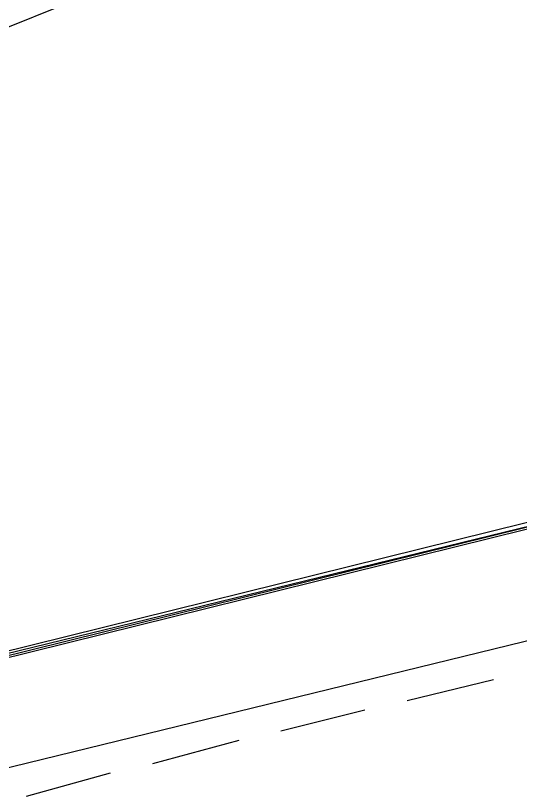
# Model space of a CAD drawing. Header units: feet. Extents: x -84 to 198, y -22 to 181.
# Drawn here: x 60.567 to 63.447, y 149.844 to 154.304 of the extents above; entities that cross this region are included whole.
import ezdxf

# ---------------------------------------------------------------- set-up
doc = ezdxf.new("R2010")
doc.units = ezdxf.units.FT
doc.layers.add('A-AREA-COMUN', color=252, linetype='CONTINUOUS')
doc.layers.add('A-LINEA', color=7, linetype='CONTINUOUS')

msp = doc.modelspace()

# ---------------------------------------------------------------- linework, layer by layer
at = {"layer": 'A-AREA-COMUN'}
msp.add_lwpolyline([(133.888, 150.7733), (131.12, 151.4133), (130.048, 151.4133), (124.512, 153.8133), (119.552, 155.5733), (114.928, 156.9422), (109.568, 158.1689), (103.76, 159.1289), (97.6, 159.7333), (90.24, 159.8933), (85.2, 159.6622), (78.48, 158.8978), (72.832, 157.8489), (66.848, 156.3378), (60.88, 154.3822), (56, 152.4089)], dxfattribs=at)
at = {"layer": 'A-LINEA'}
for p, q in [((60.12, 149.9111), (63.72, 150.7911)), ((60.12, 149.9111), (63.72, 150.7911)), ((63.2933, 150.5111), (62.8, 150.3911)), ((63.2933, 150.5111), (62.8, 150.3911)), ((61.84, 150.1644), (61.3467, 150.0311)), ((61.84, 150.1644), (61.3467, 150.0311)), ((61.1067, 149.9778), (60.6267, 149.8444)), ((61.1067, 149.9778), (60.6267, 149.8444))]:
    msp.add_line(p, q, dxfattribs=at)
for points in [[(59.8533, 150.5111), (63.68, 151.4578), (63.68, 151.4444), (63.68, 151.4311), (59.8533, 150.4978), (59.84, 150.5111), (59.8533, 150.5111)], [(59.8533, 150.5111), (63.68, 151.4578), (63.68, 151.4444), (63.68, 151.4311), (59.8533, 150.4978), (59.84, 150.5111), (59.8533, 150.5111)], [(59.8533, 150.4844), (63.68, 151.4311), (63.6933, 151.4178), (63.68, 151.4178), (59.8533, 150.4711), (59.8533, 150.4844)], [(59.8533, 150.4844), (63.68, 151.4311), (63.6933, 151.4178), (63.68, 151.4178), (59.8533, 150.4711), (59.8533, 150.4844)], [(62.56, 150.3378), (62.1333, 150.2311), (62.08, 150.2178)], [(62.56, 150.3378), (62.1333, 150.2311), (62.08, 150.2178)]]:
    msp.add_lwpolyline(points, dxfattribs=at)

doc.saveas('drawing.dxf')
